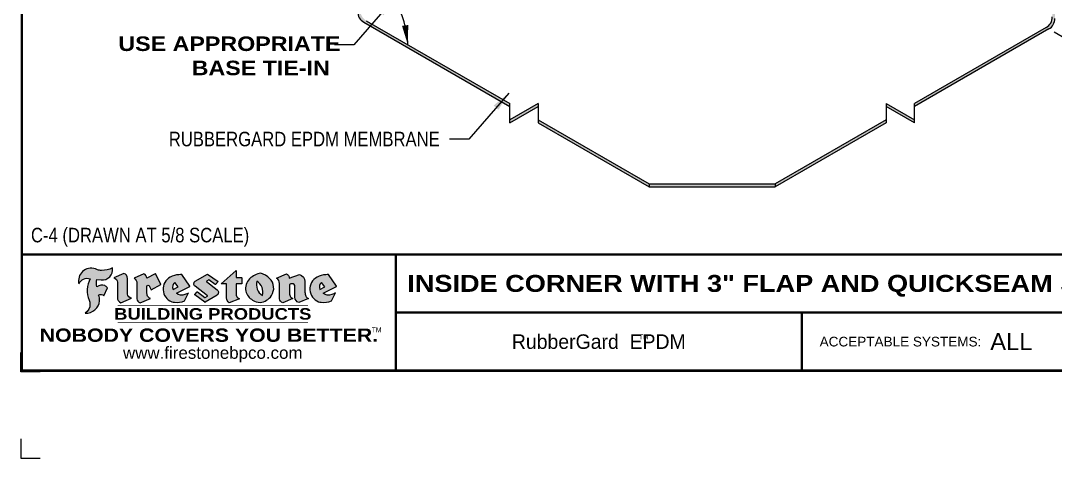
# Model space of a CAD drawing. Header units: inches. Extents: x 99.4 to 119.5, y -221.5 to -204.7.
# Drawn here: x 99.45 to 112.8, y -221.46 to -215.81 of the extents above; entities that cross this region are included whole.
import ezdxf
from ezdxf.enums import TextEntityAlignment as Align

# ---------------------------------------------------------------- set-up
doc = ezdxf.new("R2010")
doc.units = ezdxf.units.IN
doc.header["$MEASUREMENT"] = 0
doc.layers.get('0').update_dxf_attribs({"linetype": 'CONTINUOUS'})
doc.layers.get('DEFPOINTS').update_dxf_attribs({"linetype": 'CONTINUOUS'})
for name, color, linetype in [('FSBP-ANNO-NOTE', 7, 'CONTINUOUS'), ('FSBP-MEMBRANE', 7, 'CONTINUOUS'), ('FSBP-TTLB', 7, 'CONTINUOUS'), ('FSBP-TTLB-BORDER', 7, 'CONTINUOUS'), ('FSBP-TTLB-TEXT', 7, 'CONTINUOUS')]:
    doc.layers.add(name, color=color, linetype=linetype)
doc.styles.add('FSBP_ARIAL', font='arial.ttf')
doc.styles.add('FSBP_ARIAL_BOLD', font='')
doc.styles.add('FSBP_ARIAL_NAR', font='ARIALN.TTF')
doc.styles.add('FSBP_BANKGOTHIC', font='bgothm.ttf')
doc.styles.get('FSBP_ARIAL_BOLD').set_extended_font_data('Arial Black')
doc.dimstyles.new('FSBP-LEADER', dxfattribs={"dimtxt": 0.1875, "dimasz": 0.25, "dimexe": 0.0625, "dimexo": 0.125, "dimgap": 0.125, "dimtad": 0, "dimtih": 1, "dimtoh": 1, "dimdec": 4, "dimzin": 0, "dimdsep": 46, "dimlunit": 4, "dimtxsty": 'FSBP_ARIAL_NAR', "dimcen": 0.09375, "dimclrd": 256, "dimclre": 256, "dimclrt": 256, "dimadec": 0, "dimazin": 0, "dimtfac": 1, "dimtdec": 4, "dimtofl": 0, "dimtmove": 0, "dimatfit": 3, "dimfxl": 0, "dimtolj": 1, "dimtzin": 0, "dimlwd": -1, "dimlwe": -1, "dimarcsym": 0})

# ---------------------------------------------------------------- blocks, each defined once
blk = doc.blocks.new('TTLB-EPDM_1')
at = {"layer": 'FSBP-TTLB-TEXT'}
h = blk.add_hatch(color=1, dxfattribs=at)
edge = h.paths.add_edge_path()
edge.add_arc((1.037309769669573, -0.1982514792917306), 0.1319107607348553, 264.0410451462098, 370.3106169565175)
edge.add_arc((1.027551646585694, 0.1214293576525799), 0.3273056962876235, 270.05058356628535, 295.23459397187514, ccw=False)
edge.add_arc((1.022801957313345, -0.06680179986895154), 0.1391656561713503, 249.3281275763668, 272.0749124149863, ccw=False)
edge.add_line((0.9736743133014443, -0.1970076156048179), (0.9474927838574558, -0.1852745150568325))
edge.add_arc((0.8939498971398288, -0.3394262635682071), 0.1631857907024099, 70.84590087378872, 194.3325259843273)
edge.add_arc((0.8444260109029493, -0.4259936440910768), 0.1179914261095279, 70.96950098067128, 156.9641407594482, ccw=False)
edge.add_arc((1.153141409296894, -0.4684497516079468), 0.3110405457095052, 150.3231137483159, 203.2084295854517)
edge.add_arc((0.7562495500622943, -0.6412608153899899), 0.1218587156617311, 0.8849157075190988, 24.34668939894999, ccw=False)
edge.add_arc((0.7493781665697374, -0.6475258110744375), 0.1289731377238325, -58.36655102076742, 3.6216782311386737, ccw=False)
edge.add_arc((0.8256699029544474, -0.5792158350996106), 0.1783301886510354, 267.2205474105585, 354.1381621173521)
edge.add_arc((0.7903121048625305, -0.6011409294291745), 0.212787892960859, 0.9996158580669322, 21.00503380861244)
edge.add_arc((1.01880712263941, -0.5666691048185161), 0.05136395668415847, 40.82117713173261, 125.52727787225791, ccw=False)
edge.add_line((1.057676976260041, -0.5330924682126437), (1.102776947655911, -0.4308018311949837))
edge.add_arc((1.040858222524664, -0.4699705673995949), 0.07326744446031509, 32.31675181867256, 66.31481236598174)
edge.add_arc((1.032262518825329, -0.5063316993097662), 0.1102246948011782, 69.8179132332389, 125.254734720681)
edge.add_arc((1.127708877207287, -0.368959353531244), 0.1659710644737306, 164.1569669952081, 196.5811013160487, ccw=False)
edge.add_line((0.9680425188342383, -0.3236487780942383), (1.023615334387159, -0.3294494641845773))
h = blk.add_hatch(color=1, dxfattribs=at)
edge = h.paths.add_edge_path()
edge.add_line((1.275239419159561, -0.6223407783464694), (1.415345367376062, -0.5660418822574371))
edge.add_arc((1.421019305783958, -0.5090099247487757), 0.05731350411836949, 181.9717871001989, 264.31851000495806, ccw=False)
edge.add_line((1.363739737527226, -0.5109819325197265), (1.363412352251203, -0.3102363679013962))
edge.add_arc((1.294263659668751, -0.3103491388303989), 0.06914878453844908, 0.0934405599591014, 72.42834396969012)
edge.add_line((1.315139561173908, -0.2444268274366692), (1.186839444240604, -0.3024209471341379))
edge.add_arc((1.175246268095289, -0.3585110609420917), 0.05727567197445628, -0.017399788185912257, 78.322067691347, ccw=False)
edge.add_line((1.232521937428658, -0.3585284546236807), (1.232574268422297, -0.555126496687123))
edge.add_arc((1.305699496415486, -0.5558575689677219), 0.07312888236350451, 179.4272023230205, 245.3845503102953)
h = blk.add_hatch(color=1, dxfattribs=at)
edge = h.paths.add_edge_path()
edge.add_line((1.792026821926584, -0.3839679064720229), (1.722158956877934, -0.2518542302253621))
edge.add_arc((1.720119655279638, -0.2529327078887852), 0.002306916790721817, 27.87197133405656, 117.3766794470751)
edge.add_line((1.719058846382097, -0.250884159729182), (1.610638460368705, -0.3070279753467702))
edge.add_arc((1.547088841662962, -0.3061026658494403), 0.06355635479880145, 359.165808011073, 425.8793658831422)
edge.add_line((1.573061729235633, -0.2480956029480268), (1.446879247402876, -0.3051325108639702))
edge.add_arc((1.407812067100189, -0.370357133046621), 0.07602957263902092, -3.441403975725109, 59.07992244284969, ccw=False)
edge.add_line((1.483704536400296, -0.3749210150788969), (1.483704536400296, -0.5723838140635706))
edge.add_arc((1.54053746518044, -0.568254406115083), 0.05698275005415228, 184.1557352478595, 255.3066498366543)
edge.add_line((1.526084036778343, -0.6233736605654059), (1.657291340682093, -0.570650514527486))
edge.add_arc((1.688298576827198, -0.5021390388423987), 0.0752015358480571, 207.5160880841914, 245.649226723163, ccw=False)
edge.add_arc((1.721050197024907, -0.4914488168456328), 0.1093332836229113, 179.4823365255141, 204.5537900001094, ccw=False)
edge.add_line((1.611721375809452, -0.4904610114968335), (1.611721375809452, -0.4126404716788983))
edge.add_arc((1.628589765097195, -0.414159299036043), 0.01693662875851176, 28.356188110622725, 174.8549701683585, ccw=False)
edge.add_arc((1.627340435522395, -0.4197189881350504), 0.02111886817708033, 22.216893572439517, 40.10213956426492, ccw=False)
edge.add_line((1.646891420738257, -0.4117336534413738), (1.666638796144639, -0.4549750258192233))
edge.add_arc((1.668737246926742, -0.4540167099035481), 0.002306916790685496, 204.545128184284, 299.6323508190091)
edge.add_line((1.669877862091766, -0.4560219186518992), (1.791128135493295, -0.3870515928837648))
edge.add_line((1.791128135493295, -0.3870515928837648), (1.792026821926584, -0.3839679064720229))
h = blk.add_hatch(color=1, dxfattribs=at)
h.paths.add_polyline_path([(2.063388732080512, -0.2583237030618903, 0.02524281661523788), (2.025024361750752, -0.2610532129309178, 0.1213611957758757), (1.901773912052249, -0.3008158885520373, 0.6151668103976068), (1.93274136141747, -0.6099060679591872, 0.05306812109568645), (1.967936229862175, -0.617865745600497, 0.1150932231766138), (2.099126721549737, -0.5994933789882708), (2.151195569562105, -0.4944891916583316, -0.08755405562188731), (2.104230609512001, -0.5187113292177372, -0.265591761123442), (1.992692314386659, -0.5010701623316862), (2.165347897647223, -0.4141184325909109, 0.4518949533370738), (2.166222728871162, -0.4107679608846269)])
h.paths.add_polyline_path([(2.014217313945437, -0.4188965037300676), (1.951113654018855, -0.4515330109460507, -0.3720533890450154), (1.973177450672722, -0.3607130665457561)], flags=16)
h = blk.add_hatch(color=1, dxfattribs=at)
edge = h.paths.add_edge_path()
edge.add_arc((2.260407392426802, -0.3775796671688782), 0.04152450223225729, 123.20805433950699, 232.2027298779723, ccw=False)
edge.add_line((2.237665217914071, -0.3428366421988329), (2.393535971665983, -0.2540943745380986))
edge.add_arc((2.394677353533142, -0.2560991469722482), 0.002306916790741334, 55.64644466176611, 119.65426054492559, ccw=False)
edge.add_line((2.395979141996861, -0.2541946229174954), (2.531809646140459, -0.3470380726374032))
edge.add_arc((2.530468902927946, -0.3489153772789875), 0.002306916790700397, -42.731101238422525, 54.4661353739603, ccw=False)
edge.add_line((2.532163440279987, -0.3504807552658491), (2.498457913851155, -0.3869673252714421))
edge.add_arc((2.496763376499139, -0.3854019472845934), 0.002306916790672934, 233.7527076894875, 317.26889876138785, ccw=False)
edge.add_line((2.495399362263356, -0.38726241234572), (2.413849913492982, -0.3274738082119626))
edge.add_arc((2.412485899257181, -0.3293342732731342), 0.002306916790720064, 53.75270768979358, 124.4135619297835)
edge.add_line((2.41118211687575, -0.3274311136421062), (2.382933981293377, -0.346782838468144))
edge.add_arc((2.38423776367478, -0.3486859980991606), 0.002306916790694898, 124.4135619293799, 231.8459020253626)
edge.add_line((2.382812599816248, -0.3505000469010184), (2.519899969301207, -0.4581994452042721))
edge.add_arc((2.494247019847682, -0.4908523236374461), 0.04152450223225742, -55.21225898295222, 51.84590202520428, ccw=False)
edge.add_line((2.517938320565804, -0.5249552055672808), (2.364434947484597, -0.6179520922513717))
edge.add_arc((2.36323960192349, -0.6159790200102006), 0.002306916790726996, 233.2955624372927, 301.20872157023314, ccw=False)
edge.add_line((2.361860787187538, -0.6178285429225383), (2.231266621301074, -0.5204709167214361))
edge.add_arc((2.232647938930649, -0.5186232623475259), 0.002306916790697672, 135.5134179846393, 233.21798691998708, ccw=False)
edge.add_line((2.231002150870836, -0.5170067083764565), (2.262839375599356, -0.4845937328397696))
edge.add_arc((2.264485163659225, -0.4862102868108537), 0.002306916790748497, 53.0352839999411, 135.513417985369, ccw=False)
edge.add_line((2.265872365996302, -0.4843670465239001), (2.361834678328762, -0.5565872257804898))
edge.add_arc((2.363221880665761, -0.5547439854936304), 0.002306916790627066, 233.0352840000685, 302.2362632414394)
edge.add_line((2.36445241715569, -0.5566953042850713), (2.39428499383348, -0.5378823484768844))
edge.add_arc((2.393054457343549, -0.5359310296853765), 0.002306916790685166, 302.2362632406177, 412.2027298768422)
edge.add_line((2.394468296066179, -0.5341081404551886), (2.234958295420142, -0.4103916733127022))
h = blk.add_hatch(color=1, dxfattribs=at)
edge = h.paths.add_edge_path()
edge.add_line((2.763460561272041, -0.2072496393923444), (2.763460561272041, -0.2969520779963801))
edge.add_arc((2.765767478062699, -0.2969520779963943), 0.00230691679065842, 179.9999999996471, 269.9999999996471)
edge.add_line((2.765767478062685, -0.2992589947870528), (2.835417693520355, -0.2992589947870528))
edge.add_arc((2.835417693520355, -0.3015659115777538), 0.002306916790701052, 0, 90, ccw=False)
edge.add_line((2.837724610311056, -0.3015659115777538), (2.837724610311056, -0.3790761307453892))
edge.add_arc((2.83541769352037, -0.3790761307453749), 0.002306916790686842, 269.99999999964706, 359.99999999964706, ccw=False)
edge.add_line((2.835417693520355, -0.3813830475360618), (2.765767478062685, -0.3813830475360618))
edge.add_arc((2.765767478062699, -0.3836899643267202), 0.00230691679065842, 90.00000000035294, 180.0000000003529)
edge.add_line((2.763460561272041, -0.3836899643267344), (2.763460561272041, -0.5033995910642801))
edge.add_arc((2.836735953378943, -0.5071368822038516), 0.07337063740681413, 177.0802527808789, 245.3249543133826)
edge.add_line((2.806105814540615, -0.5738080530967267), (2.674529557384915, -0.6226036013049594))
edge.add_arc((2.708610405062069, -0.564298408791804), 0.06753517344606039, 177.0345319916277, 239.6926428024901, ccw=False)
edge.add_line((2.641165668230087, -0.560804539009709), (2.641165668230087, -0.3836899643267344))
edge.add_arc((2.638858751439429, -0.3836899643267202), 0.00230691679065842, 359.9999999996471, 449.999999999647)
edge.add_line((2.638858751439443, -0.3813830475360618), (2.572857950769389, -0.3813830475360618))
edge.add_line((2.572857950769389, -0.3813830475360618), (2.763460561272041, -0.2072496393923444))
h = blk.add_hatch(color=1, dxfattribs=at)
edge = h.paths.add_edge_path(flags=16)
edge.add_arc((2.940363509127394, -0.4847985213681437), 0.1684614578629418, 344.5558804047865, 417.0140046669545)
edge.add_arc((3.194458079644619, -0.3883534532477785), 0.1684614578629414, 164.5558804047864, 237.0140046669546)
edge = h.paths.add_edge_path()
edge.add_arc((3.069375116502199, -0.4399344555144872), 0.1828726885096673, 136.0914512150047, 191.213418978326)
edge.add_arc((3.064939550433406, -0.4318234379590333), 0.1803148804748503, 194.0167254156723, 240.6663730831859)
edge.add_arc((3.098047041778981, -0.3845058757092554), 0.2378525180183701, 239.2975390661776, 264.2889872773176)
edge.add_arc((3.04884478212623, -0.4190232383793012), 0.203760689247156, 277.1986764832036, 326.503572961274)
edge.add_arc((3.077739326803546, -0.4341046616465112), 0.171374865791709, 325.3768876809902, 406.3828327799087)
edge.add_arc((3.011839488065919, -0.4896144380417797), 0.2571945645850002, 44.28462553519766, 73.82901434867304)
edge.add_arc((3.117152499586992, -0.4983433120546693), 0.2579560664039132, 97.50292863483666, 134.1039137579027)
h = blk.add_hatch(color=1, dxfattribs=at)
edge = h.paths.add_edge_path()
edge.add_line((3.322690228557462, -0.5721896537377091), (3.322690228557462, -0.3749210150788969))
edge.add_arc((3.246797759257384, -0.3703571330465745), 0.076029572638996, 356.5585960242387, 419.0799224428129)
edge.add_line((3.285864939560099, -0.3051325108639702), (3.412047421392799, -0.2480956029480268))
edge.add_arc((3.386074533820159, -0.3061026658494941), 0.06355635479883807, 0.3962622833877276, 65.87936588318718, ccw=False)
edge.add_line((3.449629368605429, -0.3056631084210863), (3.580526418688805, -0.2593848434574539))
edge.add_arc((3.555744121700958, -0.3530904070730321), 0.09692726601172152, 2.366977007666776, 75.18615851992018, ccw=False)
edge.add_line((3.652588689330287, -0.3490873311063041), (3.652588689330287, -0.4883770011386872))
edge.add_arc((3.761877549389556, -0.4914934052703811), 0.1093332836229047, 178.3666365323574, 204.5537900000422)
edge.add_arc((3.729125929191727, -0.5021836272670953), 0.07520153584796169, 207.5160880841711, 245.2240541443093)
edge.add_line((3.697611150971852, -0.5704631245385627), (3.572585913552643, -0.6207021253773775))
edge.add_arc((3.59534718600759, -0.5526356419907701), 0.07177131519198746, 180.3328587115751, 251.51018566665869, ccw=False)
edge.add_line((3.523577081955409, -0.5530525936986663), (3.523577081955409, -0.4153032515383615))
edge.add_arc((3.486319529276879, -0.4148773504126441), 0.0372599868942854, 359.3450650296066, 449.0500281941028)
edge.add_arc((3.482769874121713, -0.4419622099033496), 0.06447454900600783, 86.29402372314017, 119.8211331593848)
edge.add_line((3.450707067966732, -0.3860252459975726), (3.450707067966732, -0.4904610114968335))
edge.add_arc((3.560035889182251, -0.491448816845647), 0.1093332836229751, 179.4823365255069, 204.5537900001023)
edge.add_arc((3.527284268984408, -0.5021390388424952), 0.07520153584796385, 207.5160880841699, 245.6492267231416)
edge.add_line((3.496277032839316, -0.570650514527486), (3.365069728935509, -0.6233736605654059))
edge.add_arc((3.37950248606194, -0.5682868177318081), 0.05694615642555727, 183.9298782390169, 255.318496325343, ccw=False)
h = blk.add_hatch(color=1, dxfattribs=at)
h.paths.add_polyline_path([(3.957695472291277, -0.2583237030618903, 0.02524281661523822), (3.919331101961575, -0.2610532129309178, 0.1085638477195505), (3.807890832595604, -0.2939221658134414, 0.6425897848490651), (3.827048101628293, -0.6099060679591872, 0.05306812109569052), (3.862242970072884, -0.617865745600497, 0.1150932231766133), (3.993433461760503, -0.5994933789882708), (4.045502309772871, -0.4944891916583316, -0.08755405562189084), (3.998537349722767, -0.5187113292177372, -0.2655917611234366), (3.886999054597368, -0.5010701623316862), (4.059654637857989, -0.4141184325909109, 0.4518949533370731), (4.060529469081928, -0.4107679608846269)])
h.paths.add_polyline_path([(3.90852405415626, -0.4188965037300676), (3.845420394229677, -0.4515330109460507, -0.3720533890450147), (3.867484190883488, -0.3607130665457561)], flags=16)
at = {"layer": 'DEFPOINTS', "color": 1}
blk.add_lwpolyline([(0.234375, -1.515625), (-0.015625, -1.515625), (-0.015625, -1.265625)], dxfattribs=at)
at = {"layer": 'DEFPOINTS', "linetype": 'Continuous', "ltscale": 1.75}
blk.add_lwpolyline([(-0.015625, -2.380833333333342), (-0.015625, -2.630833333333342), (0.234375, -2.630833333333342)], dxfattribs=at)
at = {"layer": 'FSBP-TTLB', "const_width": 0.03125}
for points in [[(0, 0), (0, -1.5), (20, -1.5), (20, 0), (0, 0)], [(4.825208527206769, 0), (4.825208527206769, -0.75)], [(4.825208527206769, -0.75), (15.84028770518938, -0.75)], [(4.825208527206769, -0.75), (4.825208527206769, -1.5)]]:
    blk.add_lwpolyline(points, dxfattribs=at)
at = {"layer": 'FSBP-TTLB-BORDER', "const_width": 0.03125}
blk.add_lwpolyline([(20, 0), (20, 13), (0, 13), (0, 0)], dxfattribs=at)
at = {"layer": 'FSBP-TTLB-TEXT', "color": 1}
blk.add_line((0.7358432058323388, -0.379822754145593), (0.7358432058323388, -0.379822754145593), dxfattribs=at)
for points in [[(1.023615323725323, -0.3294494630716969, 0.5000510906601082), (1.167090420776901, -0.1746414942047778, -0.1103304102359608), (1.027840608309816, -0.2058762110801382, -0.09957876667165425), (0.9736743133014443, -0.1970076156048179), (0.9474927838574558, -0.1852745150568325, 0.5978159689075124), (0.7358432058323388, -0.379822754145593, -0.3938834584182213), (0.8828996422548698, -0.3144510229727047, 0.2349406564350952), (0.86727108227484, -0.5910237178633082, -0.1027304183841549), (0.8780937320133262, -0.6393788197974146, -0.2772692352614086), (0.8170223912655956, -0.7573362346216896, 0.3985429150902959), (1.003067614090241, -0.5974286950643517, 0.0875124847930418), (0.9889600163401155, -0.5248671157293501, -0.3874031597924062), (1.057676976260041, -0.5330924682126437), (1.102776947655911, -0.4308018311949837, 0.1494423498871741), (1.07029056398062, -0.4028746979725923, 0.2467195073738216), (0.9686394281704906, -0.4163228904100862, -0.1424285161541127), (0.9680425188342383, -0.3236487780942383), (1.023615334387159, -0.3294494641845773)], [(2.166222728871162, -0.4107679608846269), (2.063388732080512, -0.2583237030618903, 0.02524281661523788), (2.025024361750752, -0.2610532129309178, 0.1085638477195265), (1.913584092384895, -0.2939221658134414, 0.6425897848491228), (1.93274136141747, -0.6099060679591872, 0.05306812109568648), (1.967936229862175, -0.617865745600497, 0.1150932231766137), (2.099126721549737, -0.5994933789882708), (2.151195569562105, -0.4944891916583316, -0.0875540556218873), (2.104230609512001, -0.5187113292177372, -0.2655917611234418), (1.992692314386659, -0.5010701623316862), (2.165347897647223, -0.4141184325909109)], [(2.763460561272041, -0.2072496393923444), (2.763460561272041, -0.2969520779963801, 0.4142135623730958), (2.765767478062685, -0.2992589947870528), (2.835417693520355, -0.2992589947870528, -0.414213562373095), (2.837724610311056, -0.3015659115777538), (2.837724610311056, -0.3790761307453892, -0.4142135623730938), (2.835417693520355, -0.3813830475360618), (2.765767478062685, -0.3813830475360618, 0.4142135623730958), (2.763460561272041, -0.3836899643267344), (2.763460561272041, -0.5033995910642801, 0.3068985753588853), (2.806105814540615, -0.5738080530967267), (2.674529557384915, -0.6226036013049594, -0.2804194150632976), (2.641165668230087, -0.560804539009709), (2.641165668230087, -0.3836899643267344, 0.414213562373095), (2.638858751439443, -0.3813830475360618), (2.572857950769389, -0.3813830475360618), (2.763460561272041, -0.2072496393923444)], [(4.060529469081928, -0.4107679608846269), (3.957695472291277, -0.2583237030618903, 0.02524281661523788), (3.919331101961575, -0.2610532129309178, 0.1085638477195265), (3.807890832595604, -0.2939221658134414, 0.6425897848491228), (3.827048101628293, -0.6099060679591872, 0.05306812109568648), (3.862242970072884, -0.617865745600497, 0.1150932231766137), (3.993433461760503, -0.5994933789882708), (4.045502309772871, -0.4944891916583316, -0.0875540556218873), (3.998537349722767, -0.5187113292177372, -0.2655917611234418), (3.886999054597368, -0.5010701623316862), (4.059654637857989, -0.4141184325909109)], [(4.059654637857989, -0.4141184325909109, 0.4518949533370731), (4.060529469081928, -0.4107679608846269, 0.4518949533370731)]]:
    blk.add_lwpolyline(points, format="xyb", dxfattribs=at)
for points in [[(1.275239419159561, -0.6223407783464694), (1.415345367376062, -0.5660418822574371, -0.3756100036733062), (1.363739737527226, -0.5109819325197265), (1.363412352251203, -0.3102363679013962, 0.3265360292958048), (1.315139561173908, -0.2444268274366692), (1.186839444240604, -0.3024209471341379, -0.3557863980845349), (1.232521937428658, -0.3585284546236807), (1.232574268422297, -0.555126496687123, 0.2960110723418457)], [(1.792026821926584, -0.3839679064720229), (1.722158956877934, -0.2518542302253621, 0.4116839150163434), (1.719058846382097, -0.250884159729182), (1.610638460368705, -0.3070279753467702, 0.2996033003794034), (1.573061729235633, -0.2480956029480268), (1.446879247402876, -0.3051325108639702, -0.2797757560995365), (1.483704536400296, -0.3749210150788969), (1.483704536400296, -0.5723838140635706, 0.320828638474519), (1.526084036778343, -0.6233736605654059), (1.657291340682093, -0.570650514527486, -0.1679398621276611), (1.621603752698661, -0.5368819723450571, -0.1098333365370753), (1.611721375809452, -0.4904610114968335), (1.611721375809452, -0.4126404716788983, -0.743334502655012), (1.64349420176768, -0.4061152228778298, -0.07819791644735608), (1.646891420738257, -0.4117336534413738), (1.666638796144639, -0.4549750258192233, 0.4404648714563479), (1.669877862091766, -0.4560219186518992), (1.791128135493295, -0.3870515928837648)], [(2.234958295420142, -0.4103916733127022, -0.5150044486718882), (2.237665217914071, -0.3428366421988329), (2.393535971665983, -0.2540943745380986, -0.2867822934100265), (2.395979141996861, -0.2541946229174954), (2.531809646140459, -0.3470380726374032, -0.4515027974650387), (2.532163440279987, -0.3504807552658491), (2.498457913851155, -0.3869673252714421, -0.3814439164929681), (2.495399362263356, -0.38726241234572), (2.413849913492982, -0.3274738082119626, 0.3184718635035665), (2.41118211687575, -0.3274311136421062), (2.382933981293377, -0.346782838468144, 0.5064094529656681), (2.382812599816248, -0.3505000469010184), (2.519899969301207, -0.4581994452042721, -0.5043597839115849), (2.517938320565804, -0.5249552055672808), (2.364434947484597, -0.6179520922513717, -0.3053163970316367), (2.361860787187538, -0.6178285429225383), (2.231266621301074, -0.5204709167214361, -0.4541703869768119), (2.231002150870836, -0.5170067083764565), (2.262839375599356, -0.4845937328397696, -0.3762644290664977), (2.265872365996302, -0.4843670465239001), (2.361834678328762, -0.5565872257804898, 0.3114700032088108), (2.36445241715569, -0.5566953042850713), (2.39428499383348, -0.5378823484768844, 0.520381097387146), (2.394468296066179, -0.5341081404551886)], [(2.937624918725987, -0.3131105398334029, 0.2452625673097023), (2.889993533867141, -0.4754966266250307, 0.2064059665179019), (2.976604338974084, -0.5890186876871866, 0.1094800500670344), (3.074378098474654, -0.6211778035979165, 0.2185147641853038), (3.218764944843201, -0.5314757029352819, 0.3689489483072479), (3.195959963110113, -0.3100352223135445, 0.1296305888694145), (3.0834694040758, -0.242595816912754, 0.1610736375384317)], [(3.322690228557462, -0.5721896537377091), (3.322690228557462, -0.3749210150788969, 0.2797757560995341), (3.285864939560099, -0.3051325108639702), (3.412047421392799, -0.2480956029480268, -0.2937618496109166), (3.449629368605429, -0.3056631084210863), (3.580526418688805, -0.2593848434574539, -0.3288760160581939), (3.652588689330287, -0.3490873311063041), (3.652588689330287, -0.4883770011386872, 0.114762897203527), (3.662431105063263, -0.536926560769686, 0.166032965990522), (3.697611150971852, -0.5704631245385627), (3.572585913552643, -0.6207021253773775, -0.3209557512194564), (3.523577081955409, -0.5530525936986663), (3.523577081955409, -0.4153032515383615, 0.4127061514896111), (3.48693727661589, -0.3776224848030694, 0.1473421876160361), (3.450707067966732, -0.3860252459975726), (3.450707067966732, -0.4904610114968335, 0.1098333365370753), (3.460589444855941, -0.5368819723450855, 0.1679398621276611), (3.496277032839316, -0.570650514527486), (3.365069728935509, -0.6233736605654059, -0.3219729545308964), (3.322690228557462, -0.5721896537377091, 29.1476284739)], [(1.951113654018855, -0.4515330109460507), (2.014217313945437, -0.4188965037300676), (1.973177450672722, -0.3607130665457561, 0.3720533890450154)], [(3.10274193015772, -0.5296595419651595, 0.3271311138286319), (3.032079658614293, -0.3434924326507627, 0.3271311138286322)], [(3.845420394229677, -0.4515330109460507), (3.90852405415626, -0.4188965037300676), (3.867484190883488, -0.3607130665457561, 0.3720533890450154)]]:
    blk.add_lwpolyline(points, format="xyb", close=True, dxfattribs=at)
at = {"layer": 'FSBP-TTLB-TEXT'}
for points, const_width in [([(1.233926579809207, -0.6584455781731435), (3.691229482685259, -0.6584455781731577)], 0.0078125), ([(10.06152282927678, -0.75), (10.06152282927678, -1.5)], 0.03125), ([(1.233926579809207, -0.8761560960495984), (3.691229482685259, -0.8761560960495842)], 0.0078125)]:
    blk.add_lwpolyline(points, dxfattribs=dict(at, const_width=const_width))
at = {"layer": 'FSBP-TTLB-TEXT', "color": 1}
for centre, start, end in [((1.789987520328282, -0.3850463841354355), 299.6323508193319, 27.87197133380463), ((2.164310260790558, -0.412058050385383), 296.7304547840455, 34.00233684987403)]:
    blk.add_arc(centre, 0.00230691679068068, start, end, dxfattribs=at)
at = {"layer": 'FSBP-TTLB-TEXT', "lineweight": 18, "style": 'FSBP_ARIAL_BOLD'}
blk.add_text('BUILDING PRODUCTS', height=0.1484375, dxfattribs=at).set_placement((2.462578031247233, -0.7673008371113639), align=Align.MIDDLE_CENTER)
at = {"layer": 'FSBP-TTLB-TEXT', "color": 1}
for s, height, style, p in [('NOBODY COVERS YOU BETTER.', 0.171875, 'FSBP_ARIAL_BOLD', (2.412604263603384, -1.041650450587369)), ('TM', 0.0625, 'FSBP_BANKGOTHIC', (4.576671173373001, -0.9725745042934193))]:
    blk.add_text(s, height=height, dxfattribs=dict(at, style=style)).set_placement(p, align=Align.MIDDLE_CENTER)
at = {"layer": 'FSBP-TTLB-TEXT'}
for s, height, style, p in [('RubberGard  EPDM', 0.1875, 'FSBP_BANKGOTHIC', (7.443365678241776, -1.125)), ('TM', 0.0625, 'FSBP_BANKGOTHIC', (8.023397742165457, -1.062518816683806)), ('www.firestonebpco.com', 0.15625, 'FSBP_ARIAL', (2.462578031247233, -1.268657306740124))]:
    blk.add_text(s, height=height, dxfattribs=dict(at, style=style)).set_placement(p, align=Align.MIDDLE_CENTER)
at = {"layer": 'FSBP-TTLB-TEXT', "style": 'FSBP_ARIAL'}
blk.add_text('ACCEPTABLE SYSTEMS:', height=0.125, dxfattribs=at).set_placement((10.29281281591562, -1.125), align=Align.MIDDLE_LEFT)
at = {"layer": 'FSBP-TTLB-TEXT'}
for tag, height, style, p in [('MAXIMUM_WARRANTY', 0.1875, 'FSBP_ARIAL_BOLD', (18.03987100774941, 0.2240244307510579)), ('ACCPT_SYSTEMS', 0.21875, 'FSBP_ARIAL', (12.49438170418193, -1.125))]:
    blk.add_attdef(tag, text='', height=height, dxfattribs=dict(at, style=style)).set_placement(p, align=Align.MIDDLE_LEFT)
for tag, height, style, p in [('DETAIL_DESCP_LINE_1', 0.21875, 'FSBP_ARIAL_BOLD', (10.33118450231211, -0.3736318192489421)), ('ISSUE_REV_DATE', 0.21875, 'FSBP_ARIAL', (16.84069633627263, -0.7282559425942452)), ('DETAIL_NUMBER', 0.4375, 'FSBP_ARIAL', (18.91941590748775, -0.8931630692489421))]:
    blk.add_attdef(tag, text='', height=height, dxfattribs=dict(at, style=style)).set_placement(p, align=Align.MIDDLE_CENTER)

msp = doc.modelspace()

# ---------------------------------------------------------------- hatches: boundary and pattern name
at = {"layer": 'FSBP-MEMBRANE'}
h = msp.add_hatch(color=256, dxfattribs=at)
h.paths.add_polyline_path([(103.8283469538663, -209.3496345554755), (103.7945178365309, -209.3301033054756), (103.794517836531, -212.3454629839537), (103.8283469538663, -212.3649942339536)])
h.paths.add_polyline_path([(103.9560845365119, -212.4387435616797), (103.9222554191767, -212.4192123116798), (103.6667802538852, -212.5667109671319), (103.7006093712207, -212.5862422171321)])
h.paths.add_polyline_path([(103.8283469538663, -212.6599915448581), (103.794517836531, -212.6404602948581), (103.7945178365311, -215.6948824733362, 0.2679491924311406), (103.8726428365311, -215.8301989426776), (105.7577621507201, -216.9185730861792), (105.7577621507201, -216.8795105861794), (103.906471953866, -215.8106676926775, -0.267949192430832), (103.8283469538663, -215.6753512233362)])
h.paths.add_polyline_path([(106.1246389740626, -216.9185730861792), (106.1246389740626, -216.8795105861792), (105.75776215072, -217.0913270188953), (105.75776215072, -217.1303895188955)])
h.paths.add_polyline_path([(106.1246389740626, -217.0913270188954), (106.1246389740626, -217.1303895188953), (107.5558872197523, -217.9567210788215), (107.5558872197523, -217.9176585788216)])
h.paths.add_polyline_path([(109.1807874767588, -217.9176585788216), (107.5558872197523, -217.9176585788215), (107.5558872197522, -217.9567210788215), (109.1807874767587, -217.9567210788215)])
h.paths.add_polyline_path([(110.6120357224484, -217.1303895188958), (110.6120357224485, -217.0913270188954), (109.1807874767588, -217.9176585788216), (109.1807874767587, -217.9567210788217)])
h.paths.add_polyline_path([(110.6120357224485, -216.8795105861792), (110.6120357224485, -216.9185730861792), (110.978912545791, -217.1303895188955), (110.978912545791, -217.0913270188954)])
h.paths.add_polyline_path([(112.7129168231086, -215.9174452498941, 0.2679491924307593), (112.7910418231083, -215.7821287805529), (112.7910418231083, -214.4642068214298), (112.7572127057731, -214.4446755714299), (112.7572127057731, -215.7625975305527, -0.2679491924312281), (112.6790877057732, -215.8979139998941), (110.978912545791, -216.8795105861792), (110.978912545791, -216.9185730861794)])
h.paths.add_polyline_path([(112.7910418231084, -212.9193574730457), (112.7572127057731, -212.9388887230456), (112.7572127057731, -214.4446755714299), (112.7910418231083, -214.4642068214298)])
h.paths.add_polyline_path([(112.6633042404625, -212.6981094898674), (112.6294751231273, -212.7176407398674), (112.8849502884186, -212.8651393953195), (112.9187794057539, -212.8456081453196)])
h.paths.add_polyline_path([(112.7910418231084, -209.7006513546344), (112.7572127057732, -209.7201826046343), (112.7572127057732, -212.643891412141), (112.7910418231084, -212.6243601621412)])

# ---------------------------------------------------------------- linework, layer by layer
at = {"layer": 'FSBP-ANNO-NOTE'}
msp.add_line((112.7805750577791, -215.9565077498938), (113.4427446567113, -216.3388115460866), dxfattribs=at)
msp.add_lwpolyline([(104.441524070211, -216.1195801760798, 0, 0.08203125, 0), (104.4075395599167, -215.8719375515576, 0.08203125, 0.08203125, 0)], format="xyseb", dxfattribs=at)
msp.add_ellipse((103.850808563259, -215.7785304191347), major_axis=(-0.417698940717808, 0.7234757875909054), ratio=0.5773502691896466, start_param=3.926990816999106, end_param=5.535820724010774, dxfattribs=at)
at = {"layer": 'FSBP-MEMBRANE'}
for p, q in [((103.8726428365311, -215.8301989426776), (105.7577621507201, -216.9185730861792)), ((103.9064719538661, -215.8106676926776), (105.7577621507201, -216.8795105861793)), ((112.6790877057733, -215.897913999894), (110.978912545791, -216.8795105861792)), ((112.7129168231086, -215.9174452498941), (110.978912545791, -216.9185730861794)), ((106.1246389740626, -216.8795105861792), (105.75776215072, -217.0913270188954)), ((105.75776215072, -217.1303895188955), (105.7577621507201, -216.8795105861792)), ((105.75776215072, -217.1303895188955), (106.1246389740626, -216.9185730861792)), ((106.1246389740626, -216.8795105861792), (106.1246389740626, -217.1303895188954)), ((110.6120357224485, -216.8795105861792), (110.978912545791, -217.0913270188954)), ((110.6120357224485, -216.8795105861792), (110.6120357224484, -217.1303895188954)), ((110.978912545791, -217.1303895188955), (110.6120357224484, -216.9185730861792)), ((110.978912545791, -217.1303895188955), (110.978912545791, -216.8795105861792)), ((106.1246389740626, -217.0913270188954), (107.5558872197522, -217.9176585788215)), ((106.1246389740626, -217.1303895188953), (107.5558872197523, -217.9567210788215)), ((110.6120357224485, -217.0913270188955), (109.1807874767588, -217.9176585788215)), ((110.6120357224484, -217.1303895188958), (109.1807874767588, -217.9567210788217)), ((107.5558872197523, -217.9176585788215), (107.5558872197523, -217.9567210788215)), ((107.5558872197523, -217.9176585788215), (109.1807874767588, -217.9176585788215)), ((107.5558872197523, -217.9567210788215), (109.1807874767588, -217.9567210788215)), ((109.1807874767588, -217.9176585788215), (109.1807874767588, -217.9567210788215))]:
    msp.add_line(p, q, dxfattribs=at)
for centre, start, end in [((103.9507678365311, -215.6948824733362), 180, 239.9999999999994), ((112.6009627057731, -215.7625975305527), 299.9999999999997, 0), ((112.6347918231085, -215.7821287805527), 299.9999999999997, 0)]:
    msp.add_arc(centre, 0.15625, start, end, dxfattribs=at)

# ---------------------------------------------------------------- block references
ref = msp.add_blockref('TTLB-EPDM_1', (99.46270113045489, -218.8271762231815))
ref.add_attrib('DETAIL_DESCP_LINE_1', 'INSIDE CORNER WITH 3" FLAP AND QUICKSEAM SPLICE TAPE', dxfattribs={"layer": 'FSBP-TTLB-TEXT', "height": 0.21875, "style": 'FSBP_ARIAL_BOLD'}).set_placement((109.793885632767, -219.2008080424305), align=Align.MIDDLE_CENTER)
ref.add_attrib('ACCPT_SYSTEMS', 'ALL', dxfattribs={"layer": 'FSBP-TTLB-TEXT', "height": 0.21875, "style": 'FSBP_ARIAL'}).set_placement((111.9570828346368, -219.9521762231815), align=Align.MIDDLE_LEFT)

# ---------------------------------------------------------------- texts
at = {"layer": 'DEFPOINTS', "style": 'FSBP_ARIAL_NAR'}
msp.add_text('C-4 (DRAWN AT 5/8 SCALE)', height=0.1875, dxfattribs=at).set_placement((99.57985848452927, -218.5771762231815), align=Align.MIDDLE_LEFT)
at = {"layer": 'FSBP-ANNO-NOTE', "style": 'FSBP_ARIAL_NAR'}
msp.add_text('RUBBERGARD EPDM MEMBRANE', height=0.1875, dxfattribs=at).set_placement((104.8536179650304, -217.3379065904476), align=Align.MIDDLE_RIGHT)
at = {"layer": 'FSBP-ANNO-NOTE', "insert": (100.3983260018329, -216.0142589444977), "char_height": 0.1875, "attachment_point": 1, "style": 'FSBP_ARIAL_BOLD'}
msp.add_mtext_dynamic_manual_height_columns('{\\W3.71144; }USE APPROPRIATE\\P{\\W7.0336;  } BASE TIE-IN', width=3.057671478050906, gutter_width=5, heights=[0.6027234361508567], dxfattribs=at)

# ---------------------------------------------------------------- leaders
at = {"layer": 'FSBP-ANNO-NOTE'}
for points in [[(104.2620345564695, -215.526274422148), (103.7462972035623, -216.1203192853881), (103.4962972035623, -216.1203192853881)], [(105.7443553179376, -216.7438617272076), (105.2286179650304, -217.3379065904476), (104.9786179650304, -217.3379065904476)]]:
    msp.add_leader(points, dimstyle='FSBP-LEADER', dxfattribs=at)

doc.saveas('drawing.dxf')
